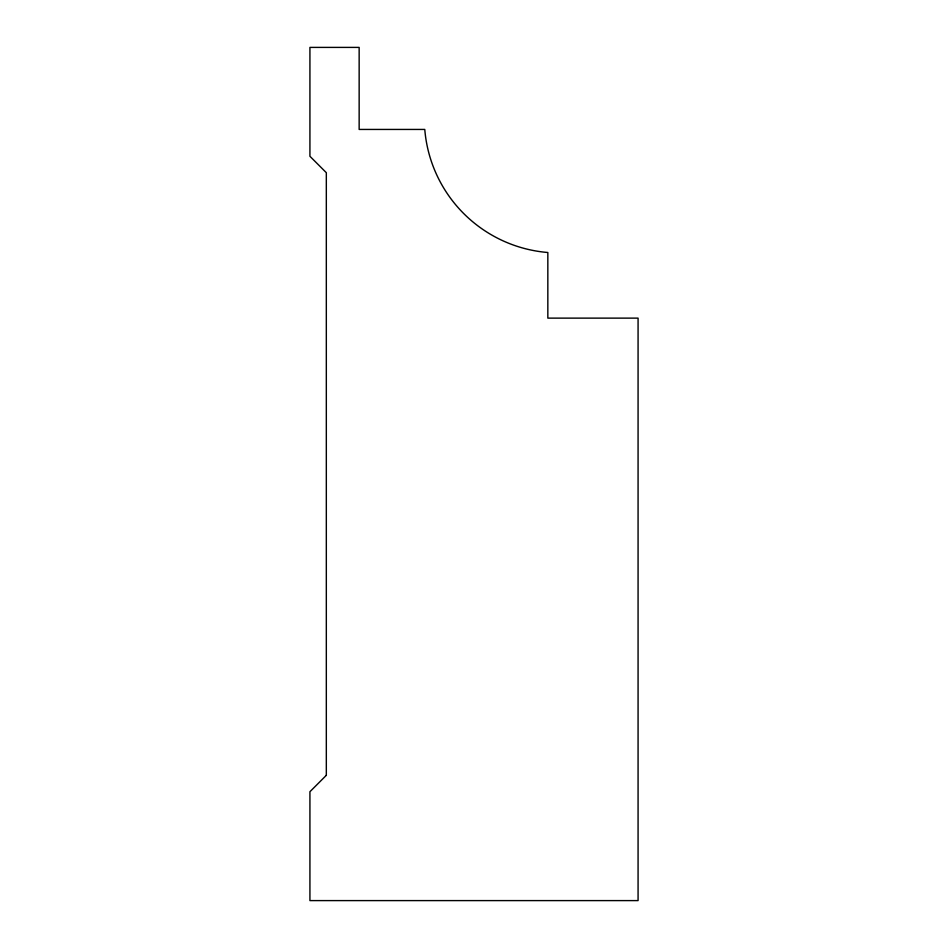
<?xml version="1.0" encoding="UTF-8"?>
<svg xmlns="http://www.w3.org/2000/svg" width="948" height="948" viewBox="0 0 948 948"><rect width="100%" height="100%" fill="white"/><g stroke="black" fill="none" stroke-linecap="round" stroke-linejoin="round"><path stroke-width="1.42" d="M326.325 775.31L309.925 791.722L309.925 900.6L638.075 900.6L638.075 318.125L547.837 318.125L547.837 252.5A134.498 134.498 0 0 1 424.775 129.438L359.15 129.438L359.15 47.4L309.925 47.4L309.925 156.278L326.325 172.69L326.325 775.31"/></g></svg>
